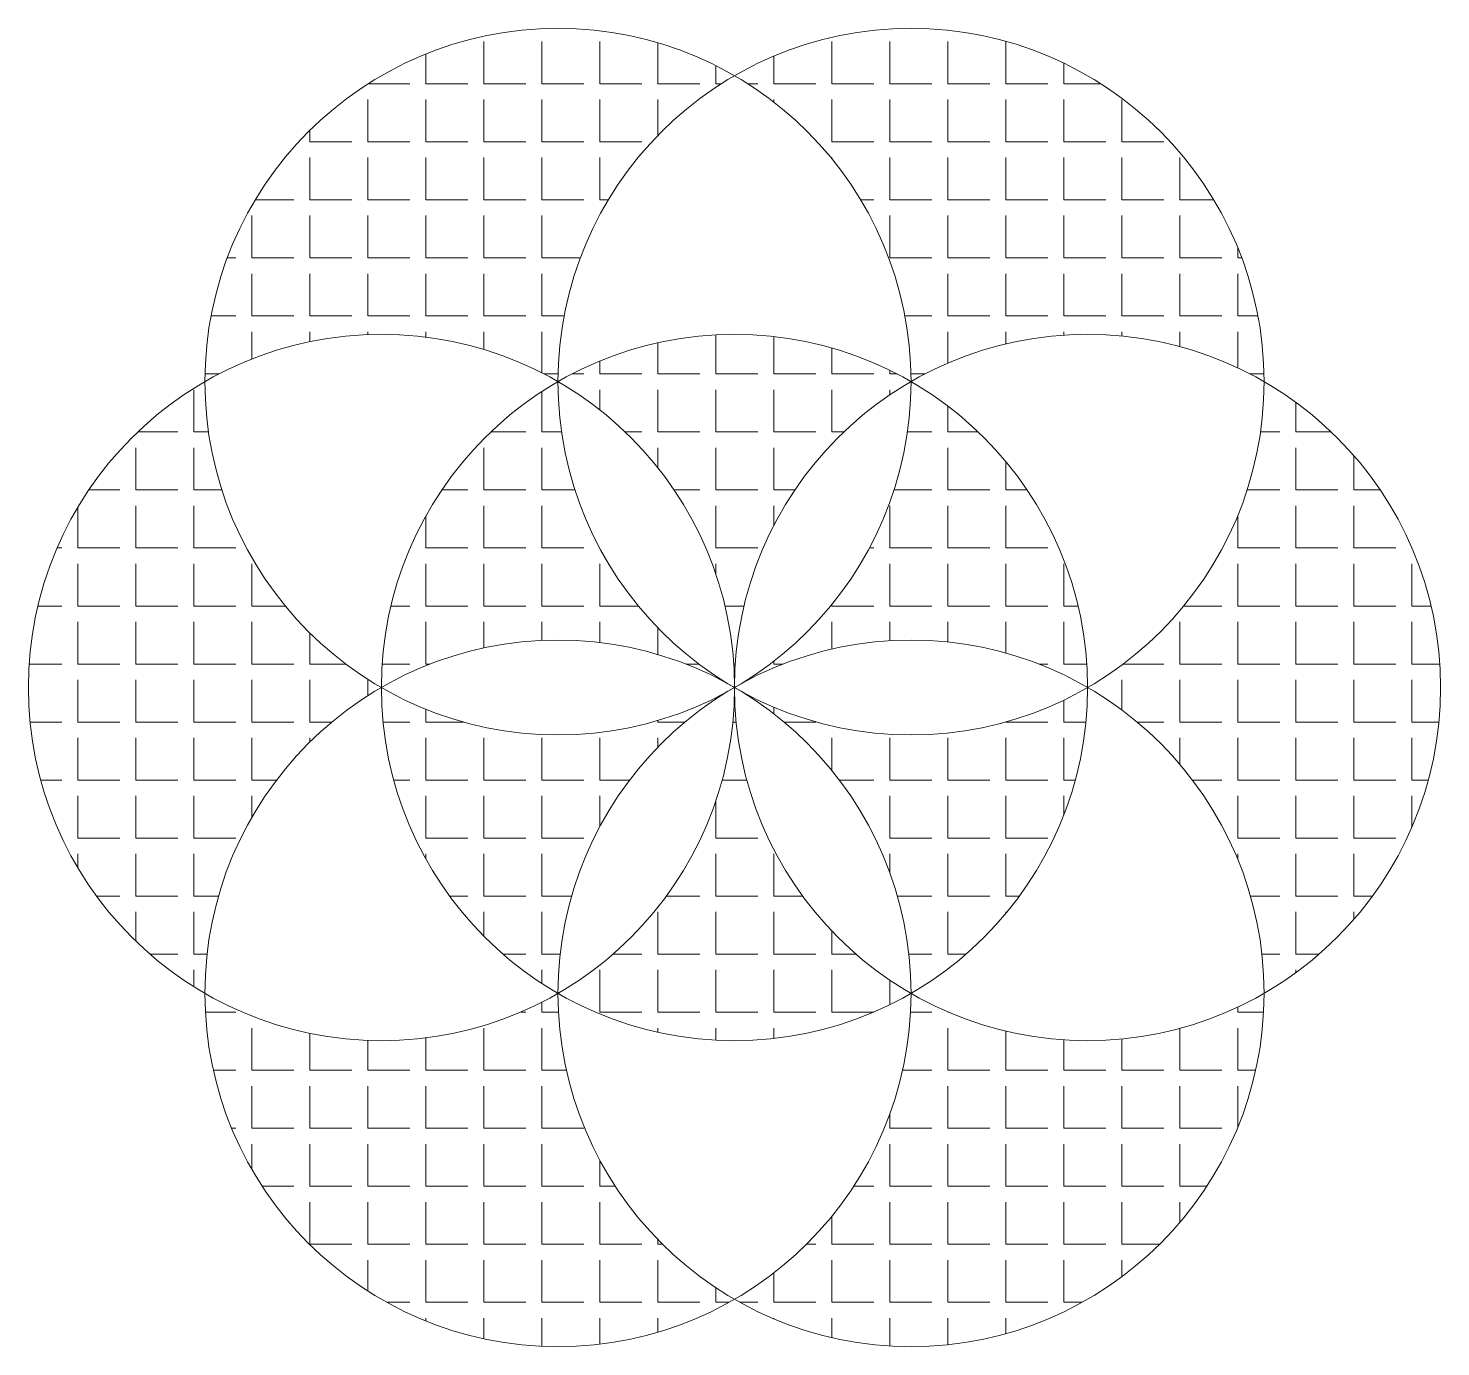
# Model space of a CAD drawing. Header units: centimetres. Extents: x 36 to 206, y 2 to 160.
import ezdxf

# ---------------------------------------------------------------- set-up
doc = ezdxf.new("R2010")
doc.units = ezdxf.units.CM
doc.layers.get('0').update_dxf_attribs({"lineweight": 0})
doc.layers.add('color', color=7, linetype='Continuous', lineweight=0)

msp = doc.modelspace()

# ---------------------------------------------------------------- hatches: boundary and pattern name
at = {"layer": 'color'}
h = msp.add_hatch(dxfattribs=at)
h.set_pattern_fill('ANGLE', color=3, style=0)
h.set_pattern_definition([(0, (0, 0), (0, 6.985), [5.08, -1.905]), (90, (0, 0), (-6.985, 4e-16), [5.08, -1.905])])
edge = h.paths.add_edge_path(flags=0)
edge.add_arc((121, 81), 42.52, 0, 360)
edge.add_arc((163.52, 81), 42.52, 0, 360)
edge.add_arc((142.26, 117.82), 42.52, 0, 360)
edge.add_arc((99.74, 117.82), 42.52, 0, 360)
edge.add_arc((78.48, 81), 42.52, 0, 360)
edge.add_arc((99.74, 44.18), 42.52, 0, 360)
edge.add_arc((142.26, 44.18), 42.52, 0, 360)

# ---------------------------------------------------------------- linework, layer by layer
for centre in [(99.74, 117.82), (142.26, 117.82), (78.48, 81), (121, 81), (163.52, 81), (99.74, 44.18), (142.26, 44.18)]:
    msp.add_circle(centre, 42.52)

doc.saveas('drawing.dxf')
